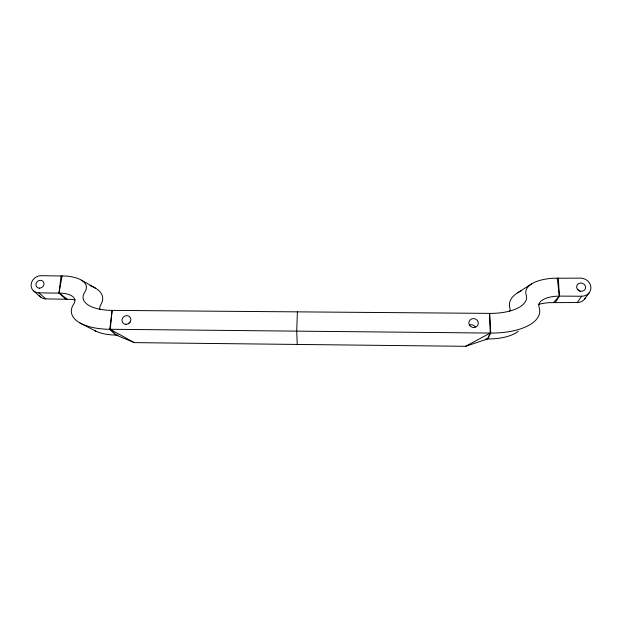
<?xml version="1.0" encoding="UTF-8"?>
<svg xmlns="http://www.w3.org/2000/svg" width="622" height="622" viewBox="0 0 622 622"><rect width="100%" height="100%" fill="white"/><g stroke="black" fill="none" stroke-linecap="round" stroke-linejoin="round"><path stroke-width="0.93" d="M297.394 311.863L296.702 331.161L297.238 344.433M518.344 331.231A39.427 18.17 4 0 1 487.586 338.943L465.606 346.314L134.251 342.621L116.159 335.071L110.226 329.326L112.131 310.386A39.52 16.708 -7.4 0 1 84.748 292.146A38.968 15.768 -9.2 0 0 66.585 276.075L41.052 275.686A9.244 8.179 -37.1 0 0 31.162 284.223A9.244 8.179 -37.1 0 0 38.867 292.853L45.795 298.887L71.126 299.361A39.373 16.833 -9.7 0 1 75.114 299.905M61.088 275.779L59.028 292.978L65.543 299.026M538.271 304.43A41.596 18.512 6.3 0 1 549.133 302.65L577.208 302.525L581.679 296.243A9.913 8.941 19.6 0 0 590.9 287.232A9.913 8.941 19.6 0 0 580.52 278.127L552.181 278.291A41.207 17.369 5.8 0 0 526.173 294.859A41.029 17.914 3.6 0 1 489.638 313.387L112.131 310.386L109.783 329.31L115.964 334.885M62.107 275.834L59.028 292.978L67.176 299.12M489.545 313.605L490.735 333.058L487.671 338.749M489.638 313.387L490.253 333.065L487.586 338.943L485.642 338.92M555.376 302.378L559.357 296.103L558.346 278.026M584.742 298.902L589.384 292.534M553.572 302.455L559.357 296.103L581.679 296.243M517.722 292.729L531.592 283.912M465.606 346.314L490.253 333.065L493.852 333.042A54.853 24.608 3.8 0 0 539.523 308.885L538.893 306.584A26.388 11.421 6 0 1 555.71 296.274L559.357 296.103L557.226 278.073M38.867 292.853L62.27 293.187A24.966 10.38 -9.5 0 1 74.212 303.209L72.898 305.394A52.847 22.967 -7.6 0 0 106.906 329.24L490.253 333.065M118.102 335.095L116.159 335.071A37.996 16.965 -7.8 0 1 94.63 330.531M80.067 323.028L96.06 331.262M110.226 329.326L134.251 342.621M81.389 280.157L95.531 288.188M33.891 291.174L40.912 297.238M100.056 309.733A24.686 10.737 -7.6 0 1 100.321 305.643L101.503 303.458A53.391 22.252 -9.5 0 0 92.616 286.688M45.795 298.887A9.05 8.039 -37.3 0 1 39.24 295.357M89.988 285.622A53.391 22.252 -9.5 0 1 91.986 286.408M509.597 311.591A25.626 11.507 3.8 0 0 510.001 308.706L509.527 306.421A56.439 24.499 6.1 0 1 520.917 290.964M585.457 297.713A9.695 8.77 19.9 0 1 577.208 302.525M128.42 323.751A4.478 4.113 -36.6 0 1 130.154 322.219M577.543 289.704A4.432 4.012 19.9 0 1 580.318 291.609M470.014 324.878A4.657 4.37 16.2 0 1 475.278 326.97M126.002 324.303A4.579 4.199 -36.3 0 0 130.457 317.826A4.579 4.199 -36.3 0 0 122.775 317.772A4.579 4.199 -36.3 0 0 126.002 324.303M469.548 325.267A4.766 4.471 15.7 0 0 477.758 325.329A4.766 4.471 15.7 0 0 473.474 318.565A4.766 4.471 15.7 0 0 469.548 325.267M577.364 289.214A4.533 4.09 19.6 0 0 585.115 289.246A4.533 4.09 19.6 0 0 580.831 283.018A4.533 4.09 19.6 0 0 577.364 289.214M39.474 288.173A4.23 3.74 -37.1 0 0 43.696 282.302A4.23 3.74 -37.1 0 0 36.721 282.271A4.23 3.74 -37.1 0 0 39.474 288.173"/></g></svg>
